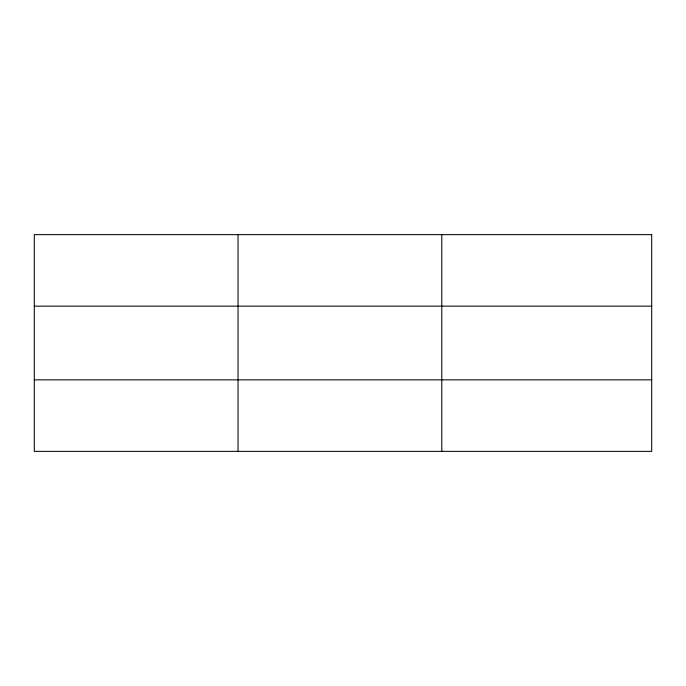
<?xml version="1.0" encoding="UTF-8"?>
<svg xmlns="http://www.w3.org/2000/svg" width="686" height="686" viewBox="0 0 686 686"><rect width="100%" height="100%" fill="white"/><g stroke="black" fill="none" stroke-linecap="round" stroke-linejoin="round"><path stroke-width="1.03" d="M238.042 451.362L238.042 234.638M441.784 451.362L441.784 234.638M34.3 306.153L651.7 306.153M34.3 379.847L651.7 379.847M651.7 234.638L651.7 451.362L34.3 451.362L34.3 234.638L651.7 234.638"/></g></svg>
